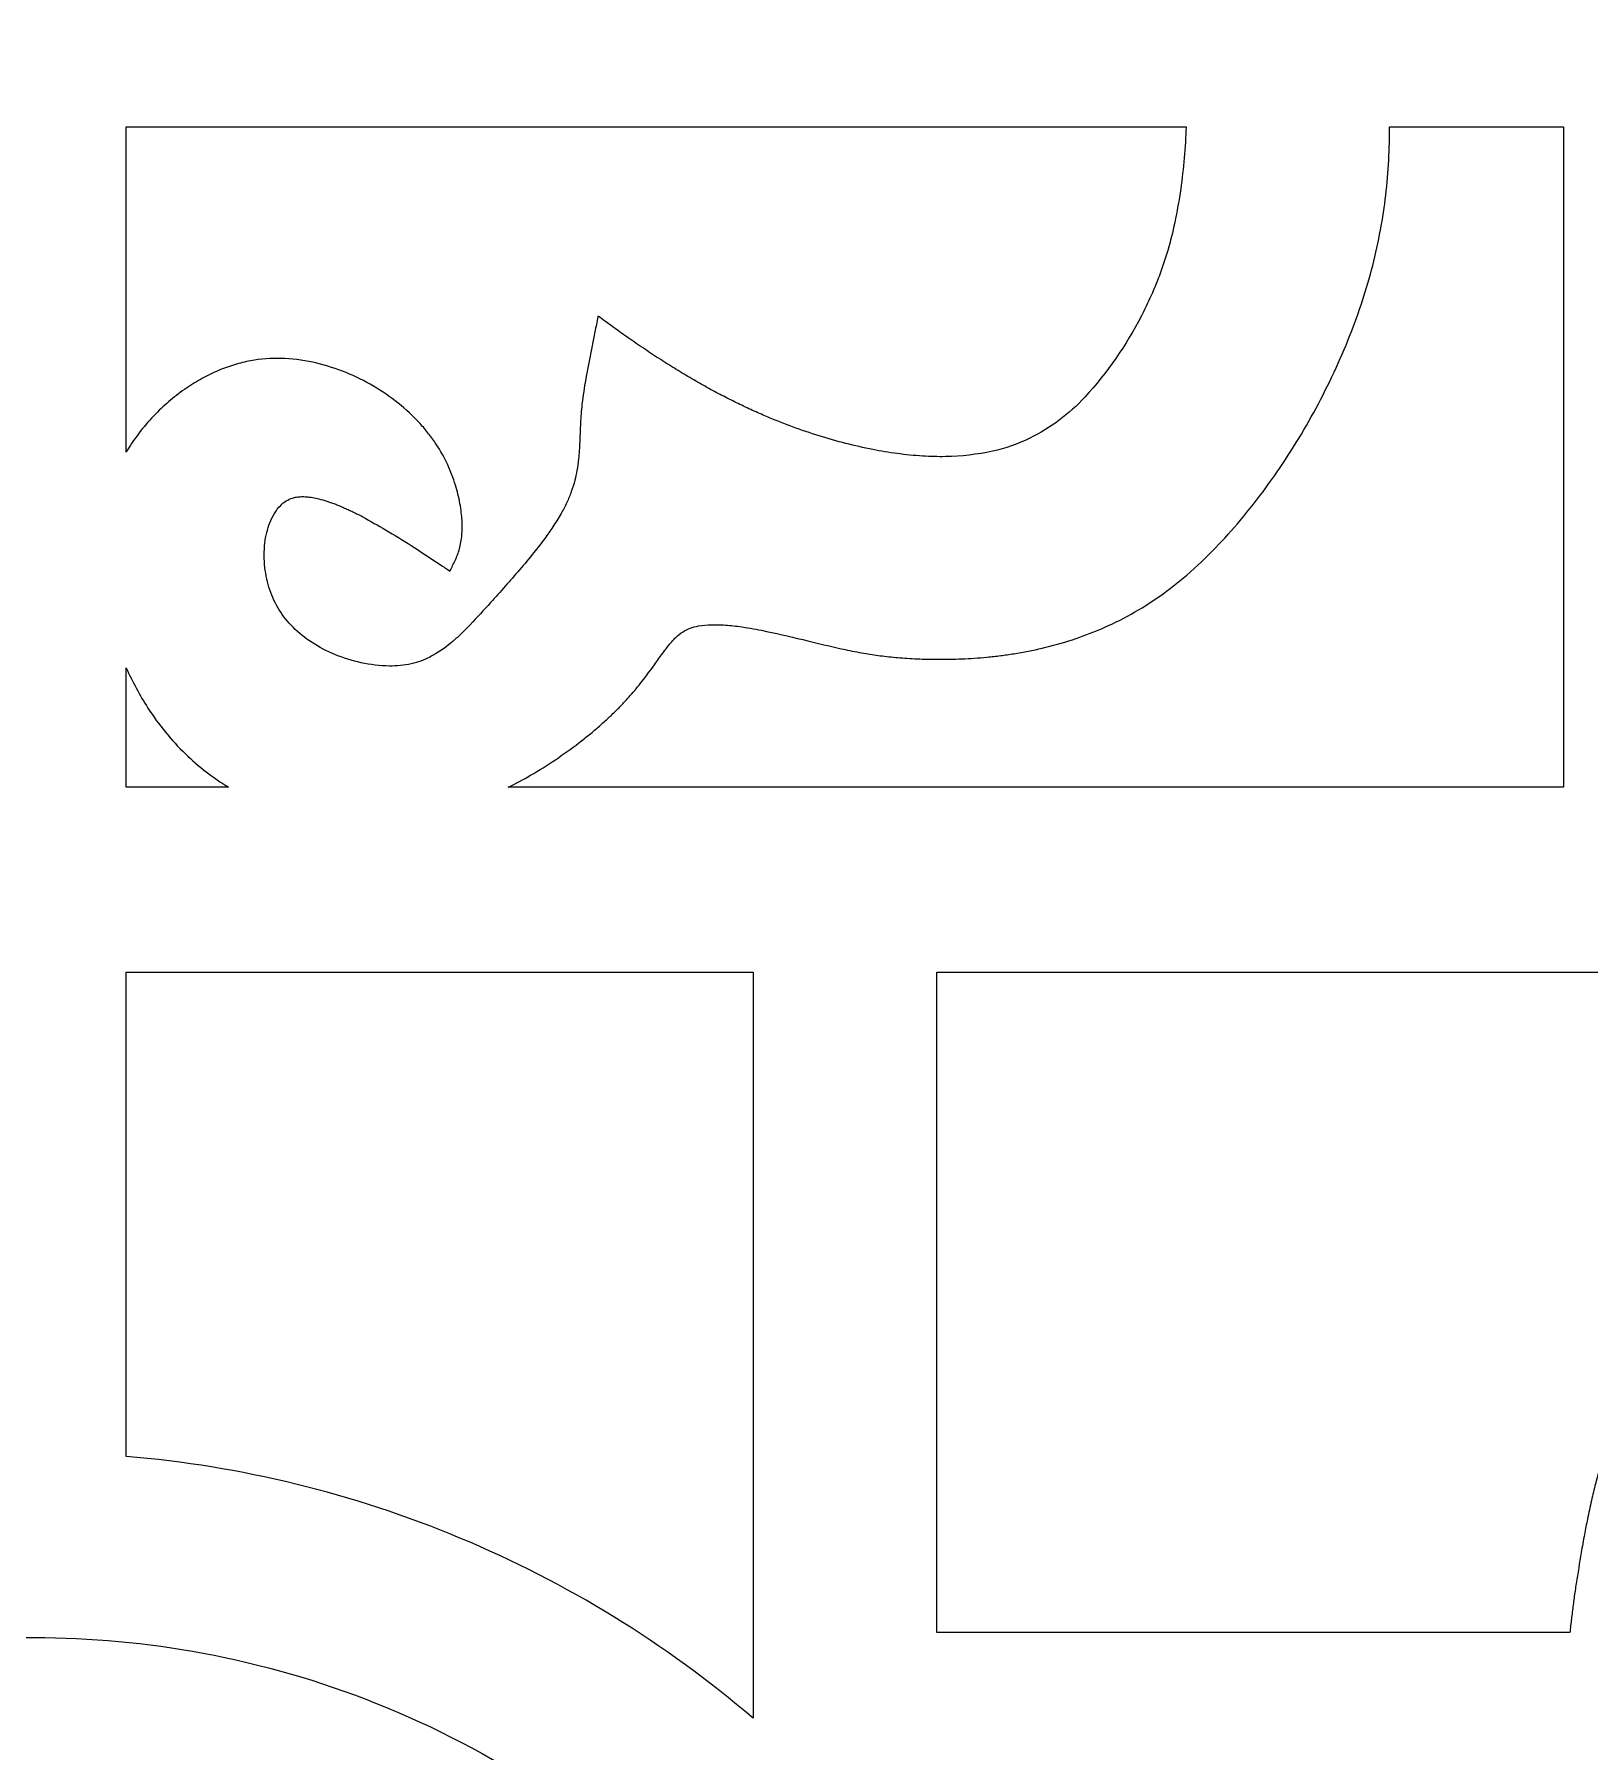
# Model space of a CAD drawing. Header units: centimetres. Extents: x -10 to 9.2, y -12 to 12.7.
# Drawn here: x -5.412 to -2.662, y -2.689 to 0.348 of the extents above; entities that cross this region are included whole.
import ezdxf

# ---------------------------------------------------------------- set-up
doc = ezdxf.new("R2010")
doc.units = ezdxf.units.CM
doc.header["$MEASUREMENT"] = 0
doc.layers.add('layer 1', color=7, linetype='Continuous')

msp = doc.modelspace()

# ---------------------------------------------------------------- linework, layer by layer
at = {"layer": 'layer 1', "color": 177}
for points, knots in [([(-0.8125, 12.67695), (-0.8125, 4.45748), (-0.8125, -3.76202), (-0.8125, -11.9815), (-0.8125, -11.9815), (-3.87863, -11.9815), (-6.94479, -11.9815), (-10.01093, -11.9815), (-10.01093, -11.9815), (-10.01093, -3.76202), (-10.01093, 4.45748), (-10.01093, 12.67695), (-10.01093, 12.67695), (-6.94479, 12.67695), (-3.87863, 12.67695), (-0.8125, 12.67695)], [0, 0, 0, 0, 0.2, 0.2, 0.2, 0.2, 0.4, 0.4, 0.4, 0.4, 0.6, 0.6, 0.6, 0.6, 1, 1, 1, 1]), ([(-4.74535, -0.5563), (-4.76045, -0.54698), (-4.77552, -0.53765), (-4.79063, -0.52833), (-4.79063, -0.52833), (-4.80399, -0.52081), (-4.81737, -0.51332), (-4.83072, -0.5058), (-4.83072, -0.5058), (-4.83377, -0.50421), (-4.83682, -0.50264), (-4.83988, -0.50108), (-4.83988, -0.50108), (-4.84274, -0.49964), (-4.84559, -0.49823), (-4.84848, -0.49682), (-4.84848, -0.49682), (-4.85135, -0.4954), (-4.85428, -0.49403), (-4.85719, -0.49269), (-4.85719, -0.49269), (-4.85985, -0.49146), (-4.8625, -0.49025), (-4.86519, -0.48909), (-4.86519, -0.48909), (-4.86785, -0.48789), (-4.87055, -0.48677), (-4.87325, -0.48564), (-4.87325, -0.48564), (-4.87573, -0.48462), (-4.87817, -0.48365), (-4.88065, -0.4827), (-4.88065, -0.4827), (-4.88311, -0.48175), (-4.88558, -0.48082), (-4.88806, -0.47993), (-4.88806, -0.47993), (-4.89032, -0.47913), (-4.89256, -0.47839), (-4.89485, -0.47764), (-4.89485, -0.47764), (-4.89936, -0.47619), (-4.9039, -0.47487), (-4.90848, -0.47373), (-4.90848, -0.47373), (-4.91216, -0.47281), (-4.91589, -0.47202), (-4.91964, -0.4714), (-4.91964, -0.4714), (-4.9233, -0.47077), (-4.92697, -0.47032), (-4.93065, -0.47004), (-4.93065, -0.47004), (-4.93364, -0.46983), (-4.93661, -0.46976), (-4.9396, -0.46986), (-4.9396, -0.46986), (-4.94246, -0.46997), (-4.9453, -0.47025), (-4.94812, -0.4707), (-4.94812, -0.4707), (-4.95051, -0.47109), (-4.95289, -0.47164), (-4.9552, -0.47236), (-4.9552, -0.47236), (-4.96325, -0.4748), (-4.9704, -0.47922), (-4.97618, -0.48533), (-4.97618, -0.48533), (-4.98462, -0.4942), (-4.99118, -0.50457), (-4.99548, -0.51603), (-4.99548, -0.51603), (-4.99986, -0.52749), (-5.00274, -0.5394), (-5.00408, -0.55158), (-5.00408, -0.55158), (-5.0057, -0.56615), (-5.00571, -0.58082), (-5.00413, -0.5954), (-5.00413, -0.5954), (-5.00266, -0.60885), (-4.99974, -0.62207), (-4.99539, -0.63487), (-4.99539, -0.63487), (-4.9912, -0.64715), (-4.98566, -0.65888), (-4.97878, -0.66987), (-4.97878, -0.66987), (-4.97181, -0.6811), (-4.96363, -0.69143), (-4.95431, -0.70077), (-4.95431, -0.70077), (-4.94408, -0.71099), (-4.93288, -0.72007), (-4.92081, -0.72789), (-4.92081, -0.72789), (-4.9081, -0.73613), (-4.89465, -0.74313), (-4.88067, -0.74888), (-4.88067, -0.74888), (-4.86553, -0.7551), (-4.84986, -0.76001), (-4.83389, -0.76351), (-4.83389, -0.76351), (-4.81752, -0.76711), (-4.80087, -0.76909), (-4.78412, -0.76944), (-4.78412, -0.76944), (-4.77103, -0.76971), (-4.75805, -0.7684), (-4.74529, -0.76554), (-4.74529, -0.76554), (-4.73391, -0.76296), (-4.72291, -0.75893), (-4.71253, -0.75348), (-4.71253, -0.75348), (-4.69916, -0.74644), (-4.68658, -0.73805), (-4.67498, -0.72835), (-4.67498, -0.72835), (-4.66995, -0.72417), (-4.66506, -0.71982), (-4.6603, -0.71533), (-4.6603, -0.71533), (-4.6538, -0.70918), (-4.64744, -0.70288), (-4.64125, -0.69645), (-4.64125, -0.69645), (-4.6292, -0.68335), (-4.61717, -0.67028), (-4.6051, -0.65721), (-4.6051, -0.65721), (-4.58785, -0.63803), (-4.57078, -0.61869), (-4.55388, -0.59915), (-4.55388, -0.59915), (-4.54523, -0.58914), (-4.53677, -0.57894), (-4.52855, -0.56858), (-4.52855, -0.56858), (-4.52202, -0.56043), (-4.51568, -0.55215), (-4.50947, -0.54376), (-4.50947, -0.54376), (-4.50453, -0.53704), (-4.49977, -0.53023), (-4.49516, -0.52332), (-4.49516, -0.52332), (-4.48995, -0.51552), (-4.48501, -0.5076), (-4.48037, -0.49947), (-4.48037, -0.49947), (-4.47676, -0.49326), (-4.47344, -0.48691), (-4.47038, -0.48041), (-4.47038, -0.48041), (-4.46744, -0.47407), (-4.46474, -0.46758), (-4.46236, -0.461), (-4.46236, -0.461), (-4.46001, -0.45441), (-4.45796, -0.44774), (-4.45624, -0.44097), (-4.45624, -0.44097), (-4.4548, -0.43521), (-4.45354, -0.42942), (-4.45253, -0.42357), (-4.45253, -0.42357), (-4.45138, -0.4168), (-4.45043, -0.41001), (-4.44971, -0.40319), (-4.44971, -0.40319), (-4.44921, -0.39846), (-4.4488, -0.39374), (-4.44851, -0.38899), (-4.44851, -0.38899), (-4.448, -0.38123), (-4.4476, -0.37343), (-4.44727, -0.36563), (-4.44727, -0.36563), (-4.44689, -0.35602), (-4.44648, -0.34641), (-4.44604, -0.33681), (-4.44604, -0.33681), (-4.44589, -0.33367), (-4.44568, -0.3305), (-4.44545, -0.32737), (-4.44545, -0.32737), (-4.44464, -0.31654), (-4.44356, -0.30576), (-4.44206, -0.29501), (-4.44206, -0.29501), (-4.44005, -0.2804), (-4.43768, -0.26586), (-4.43502, -0.25136), (-4.43502, -0.25136), (-4.43025, -0.2271), (-4.42548, -0.20285), (-4.42069, -0.17859), (-4.42069, -0.17859), (-4.41895, -0.16965), (-4.41718, -0.1607), (-4.41544, -0.15176), (-4.41544, -0.15176), (-4.41538, -0.15135), (-4.41529, -0.15092), (-4.41518, -0.15051), (-4.41518, -0.15051), (-4.41487, -0.15075), (-4.41452, -0.15102), (-4.41418, -0.15126), (-4.41418, -0.15126), (-4.40685, -0.1566), (-4.3995, -0.16196), (-4.39218, -0.1673), (-4.39218, -0.1673), (-4.38218, -0.17456), (-4.37215, -0.18175), (-4.36207, -0.18885), (-4.36207, -0.18885), (-4.35248, -0.19553), (-4.34285, -0.20214), (-4.33318, -0.20867), (-4.33318, -0.20867), (-4.32368, -0.21507), (-4.31409, -0.22136), (-4.30441, -0.22756), (-4.30441, -0.22756), (-4.29525, -0.23347), (-4.28605, -0.23926), (-4.27673, -0.24495), (-4.27673, -0.24495), (-4.2676, -0.25055), (-4.25844, -0.25602), (-4.24921, -0.26144), (-4.24921, -0.26144), (-4.24039, -0.26656), (-4.23154, -0.27159), (-4.22259, -0.27654), (-4.22259, -0.27654), (-4.21383, -0.28137), (-4.20507, -0.28609), (-4.19618, -0.29071), (-4.19618, -0.29071), (-4.18767, -0.29515), (-4.17912, -0.2995), (-4.17049, -0.30373), (-4.17049, -0.30373), (-4.16208, -0.30787), (-4.15362, -0.31189), (-4.14508, -0.31582), (-4.14508, -0.31582), (-4.1368, -0.31962), (-4.12853, -0.32331), (-4.12016, -0.3269), (-4.12016, -0.3269), (-4.11204, -0.3304), (-4.10387, -0.33378), (-4.09562, -0.33707), (-4.09562, -0.33707), (-4.08756, -0.3403), (-4.07948, -0.34339), (-4.07135, -0.3464), (-4.07135, -0.3464), (-4.05583, -0.35212), (-4.04015, -0.35744), (-4.02437, -0.36235), (-4.02437, -0.36235), (-4.00872, -0.36723), (-3.99295, -0.37168), (-3.9771, -0.37573), (-3.9771, -0.37573), (-3.96131, -0.37976), (-3.94547, -0.38334), (-3.92948, -0.3865), (-3.92948, -0.3865), (-3.91523, -0.38933), (-3.90087, -0.3917), (-3.88648, -0.39365), (-3.88648, -0.39365), (-3.87144, -0.39569), (-3.85637, -0.39718), (-3.84123, -0.39814), (-3.84123, -0.39814), (-3.82782, -0.39902), (-3.81437, -0.39932), (-3.80095, -0.39912), (-3.80095, -0.39912), (-3.77276, -0.39867), (-3.7448, -0.3954), (-3.71731, -0.38937), (-3.71731, -0.38937), (-3.69461, -0.3844), (-3.67271, -0.37675), (-3.65184, -0.36656), (-3.65184, -0.36656), (-3.61505, -0.34858), (-3.58226, -0.32403), (-3.55453, -0.29378), (-3.55453, -0.29378), (-3.51496, -0.2506), (-3.48145, -0.20248), (-3.45459, -0.15032), (-3.45459, -0.15032), (-3.44946, -0.1404), (-3.44459, -0.13036), (-3.43995, -0.12022), (-3.43995, -0.12022), (-3.43553, -0.11051), (-3.43135, -0.10072), (-3.42739, -0.09081), (-3.42739, -0.09081), (-3.42372, -0.08156), (-3.42025, -0.07219), (-3.41697, -0.06279), (-3.41697, -0.06279), (-3.41372, -0.05335), (-3.4107, -0.04389), (-3.40788, -0.03435), (-3.40788, -0.03435), (-3.40316, -0.01814), (-3.39902, -0.00176), (-3.39554, 0.01477), (-3.39554, 0.01477), (-3.39141, 0.03449), (-3.38794, 0.05435), (-3.38506, 0.07431), (-3.38506, 0.07431), (-3.37991, 0.11078), (-3.37669, 0.14746), (-3.37553, 0.18426), (-3.37553, 0.18426), (-4.00014, 0.18426), (-4.62472, 0.18426), (-5.24932, 0.18426), (-5.24932, 0.18426), (-5.24932, -0.00749), (-5.24932, -0.19925), (-5.24932, -0.39098), (-5.24932, -0.39098), (-5.24634, -0.38596), (-5.24324, -0.381), (-5.24002, -0.37614), (-5.24002, -0.37614), (-5.23299, -0.36553), (-5.22537, -0.35534), (-5.21721, -0.34555), (-5.21721, -0.34555), (-5.20892, -0.3356), (-5.20011, -0.32609), (-5.19082, -0.31709), (-5.19082, -0.31709), (-5.18229, -0.30881), (-5.17339, -0.30097), (-5.16411, -0.29358), (-5.16411, -0.29358), (-5.15493, -0.28626), (-5.14544, -0.27942), (-5.13562, -0.27305), (-5.13562, -0.27305), (-5.12642, -0.26709), (-5.11694, -0.26158), (-5.10722, -0.25653), (-5.10722, -0.25653), (-5.09809, -0.25183), (-5.08873, -0.24759), (-5.07916, -0.24384), (-5.07916, -0.24384), (-5.06993, -0.24024), (-5.06053, -0.23713), (-5.05095, -0.23453), (-5.05095, -0.23453), (-5.04166, -0.232), (-5.0322, -0.22998), (-5.02267, -0.22847), (-5.02267, -0.22847), (-5.00489, -0.2257), (-4.98693, -0.22475), (-4.96894, -0.22563), (-4.96894, -0.22563), (-4.94982, -0.22658), (-4.93084, -0.22936), (-4.91222, -0.23391), (-4.91222, -0.23391), (-4.87702, -0.24253), (-4.8434, -0.25615), (-4.81208, -0.27448), (-4.81208, -0.27448), (-4.78151, -0.29237), (-4.75387, -0.31461), (-4.7298, -0.34072), (-4.7298, -0.34072), (-4.72455, -0.34641), (-4.71948, -0.35233), (-4.7147, -0.35847), (-4.7147, -0.35847), (-4.70997, -0.36449), (-4.70549, -0.37072), (-4.70126, -0.37712), (-4.70126, -0.37712), (-4.69356, -0.38885), (-4.68673, -0.40111), (-4.68088, -0.41386), (-4.68088, -0.41386), (-4.67819, -0.41961), (-4.67574, -0.42543), (-4.67349, -0.43135), (-4.67349, -0.43135), (-4.67122, -0.43729), (-4.66916, -0.44331), (-4.66728, -0.4494), (-4.66728, -0.4494), (-4.66562, -0.45478), (-4.66413, -0.46022), (-4.66279, -0.46569), (-4.66279, -0.46569), (-4.66144, -0.47117), (-4.66026, -0.47671), (-4.65926, -0.48228), (-4.65926, -0.48228), (-4.65831, -0.48739), (-4.65754, -0.49252), (-4.65689, -0.49768), (-4.65689, -0.49768), (-4.6563, -0.50236), (-4.65591, -0.50703), (-4.65563, -0.51172), (-4.65563, -0.51172), (-4.65532, -0.51632), (-4.65523, -0.52091), (-4.65531, -0.5255), (-4.65531, -0.5255), (-4.65537, -0.52973), (-4.65554, -0.53396), (-4.65593, -0.53818), (-4.65593, -0.53818), (-4.65666, -0.54622), (-4.65807, -0.55417), (-4.66015, -0.56196), (-4.66015, -0.56196), (-4.66204, -0.56915), (-4.66463, -0.5761), (-4.66785, -0.58277), (-4.66785, -0.58277), (-4.67074, -0.58875), (-4.67361, -0.59471), (-4.6765, -0.6007), (-4.6765, -0.6007), (-4.67662, -0.60096), (-4.67678, -0.60124), (-4.67692, -0.60152), (-4.67692, -0.60152), (-4.67717, -0.60137), (-4.67743, -0.60118), (-4.67768, -0.60103), (-4.67768, -0.60103), (-4.6832, -0.59738), (-4.68873, -0.59374), (-4.69423, -0.59009), (-4.69423, -0.59009), (-4.71127, -0.57883), (-4.72831, -0.56757), (-4.74535, -0.5563)], [0, 0, 0, 0, 0.008547, 0.008547, 0.008547, 0.008547, 0.017094, 0.017094, 0.017094, 0.017094, 0.025641, 0.025641, 0.025641, 0.025641, 0.034188, 0.034188, 0.034188, 0.034188, 0.042735, 0.042735, 0.042735, 0.042735, 0.0512821, 0.0512821, 0.0512821, 0.0512821, 0.0598291, 0.0598291, 0.0598291, 0.0598291, 0.0683761, 0.0683761, 0.0683761, 0.0683761, 0.0769231, 0.0769231, 0.0769231, 0.0769231, 0.0854701, 0.0854701, 0.0854701, 0.0854701, 0.0940171, 0.0940171, 0.0940171, 0.0940171, 0.1025641, 0.1025641, 0.1025641, 0.1025641, 0.1111111, 0.1111111, 0.1111111, 0.1111111, 0.1196581, 0.1196581, 0.1196581, 0.1196581, 0.1282051, 0.1282051, 0.1282051, 0.1282051, 0.1367521, 0.1367521, 0.1367521, 0.1367521, 0.1452991, 0.1452991, 0.1452991, 0.1452991, 0.1538462, 0.1538462, 0.1538462, 0.1538462, 0.1623932, 0.1623932, 0.1623932, 0.1623932, 0.1709402, 0.1709402, 0.1709402, 0.1709402, 0.1794872, 0.1794872, 0.1794872, 0.1794872, 0.1880342, 0.1880342, 0.1880342, 0.1880342, 0.1965812, 0.1965812, 0.1965812, 0.1965812, 0.2051282, 0.2051282, 0.2051282, 0.2051282, 0.2136752, 0.2136752, 0.2136752, 0.2136752, 0.2222222, 0.2222222, 0.2222222, 0.2222222, 0.2307692, 0.2307692, 0.2307692, 0.2307692, 0.2393162, 0.2393162, 0.2393162, 0.2393162, 0.2478632, 0.2478632, 0.2478632, 0.2478632, 0.2564103, 0.2564103, 0.2564103, 0.2564103, 0.2649573, 0.2649573, 0.2649573, 0.2649573, 0.2735043, 0.2735043, 0.2735043, 0.2735043, 0.2820513, 0.2820513, 0.2820513, 0.2820513, 0.2905983, 0.2905983, 0.2905983, 0.2905983, 0.2991453, 0.2991453, 0.2991453, 0.2991453, 0.3076923, 0.3076923, 0.3076923, 0.3076923, 0.3162393, 0.3162393, 0.3162393, 0.3162393, 0.3247863, 0.3247863, 0.3247863, 0.3247863, 0.3333333, 0.3333333, 0.3333333, 0.3333333, 0.3418803, 0.3418803, 0.3418803, 0.3418803, 0.3504274, 0.3504274, 0.3504274, 0.3504274, 0.3589744, 0.3589744, 0.3589744, 0.3589744, 0.3675214, 0.3675214, 0.3675214, 0.3675214, 0.3760684, 0.3760684, 0.3760684, 0.3760684, 0.3846154, 0.3846154, 0.3846154, 0.3846154, 0.3931624, 0.3931624, 0.3931624, 0.3931624, 0.4017094, 0.4017094, 0.4017094, 0.4017094, 0.4102564, 0.4102564, 0.4102564, 0.4102564, 0.4188034, 0.4188034, 0.4188034, 0.4188034, 0.4273504, 0.4273504, 0.4273504, 0.4273504, 0.4358974, 0.4358974, 0.4358974, 0.4358974, 0.4444444, 0.4444444, 0.4444444, 0.4444444, 0.4529915, 0.4529915, 0.4529915, 0.4529915, 0.4615385, 0.4615385, 0.4615385, 0.4615385, 0.4700855, 0.4700855, 0.4700855, 0.4700855, 0.4786325, 0.4786325, 0.4786325, 0.4786325, 0.4871795, 0.4871795, 0.4871795, 0.4871795, 0.4957265, 0.4957265, 0.4957265, 0.4957265, 0.5042735, 0.5042735, 0.5042735, 0.5042735, 0.5128205, 0.5128205, 0.5128205, 0.5128205, 0.5213675, 0.5213675, 0.5213675, 0.5213675, 0.5299145, 0.5299145, 0.5299145, 0.5299145, 0.5384615, 0.5384615, 0.5384615, 0.5384615, 0.5470085, 0.5470085, 0.5470085, 0.5470085, 0.5555556, 0.5555556, 0.5555556, 0.5555556, 0.5641026, 0.5641026, 0.5641026, 0.5641026, 0.5726496, 0.5726496, 0.5726496, 0.5726496, 0.5811966, 0.5811966, 0.5811966, 0.5811966, 0.5897436, 0.5897436, 0.5897436, 0.5897436, 0.5982906, 0.5982906, 0.5982906, 0.5982906, 0.6068376, 0.6068376, 0.6068376, 0.6068376, 0.6153846, 0.6153846, 0.6153846, 0.6153846, 0.6239316, 0.6239316, 0.6239316, 0.6239316, 0.6324786, 0.6324786, 0.6324786, 0.6324786, 0.6410256, 0.6410256, 0.6410256, 0.6410256, 0.6495726, 0.6495726, 0.6495726, 0.6495726, 0.6581197, 0.6581197, 0.6581197, 0.6581197, 0.6666667, 0.6666667, 0.6666667, 0.6666667, 0.6752137, 0.6752137, 0.6752137, 0.6752137, 0.6837607, 0.6837607, 0.6837607, 0.6837607, 0.6923077, 0.6923077, 0.6923077, 0.6923077, 0.7008547, 0.7008547, 0.7008547, 0.7008547, 0.7094017, 0.7094017, 0.7094017, 0.7094017, 0.7179487, 0.7179487, 0.7179487, 0.7179487, 0.7264957, 0.7264957, 0.7264957, 0.7264957, 0.7350427, 0.7350427, 0.7350427, 0.7350427, 0.7435897, 0.7435897, 0.7435897, 0.7435897, 0.7521368, 0.7521368, 0.7521368, 0.7521368, 0.7606838, 0.7606838, 0.7606838, 0.7606838, 0.7692308, 0.7692308, 0.7692308, 0.7692308, 0.7777778, 0.7777778, 0.7777778, 0.7777778, 0.7863248, 0.7863248, 0.7863248, 0.7863248, 0.7948718, 0.7948718, 0.7948718, 0.7948718, 0.8034188, 0.8034188, 0.8034188, 0.8034188, 0.8119658, 0.8119658, 0.8119658, 0.8119658, 0.8205128, 0.8205128, 0.8205128, 0.8205128, 0.8290598, 0.8290598, 0.8290598, 0.8290598, 0.8376068, 0.8376068, 0.8376068, 0.8376068, 0.8461538, 0.8461538, 0.8461538, 0.8461538, 0.8547009, 0.8547009, 0.8547009, 0.8547009, 0.8632479, 0.8632479, 0.8632479, 0.8632479, 0.8717949, 0.8717949, 0.8717949, 0.8717949, 0.8803419, 0.8803419, 0.8803419, 0.8803419, 0.8888889, 0.8888889, 0.8888889, 0.8888889, 0.8974359, 0.8974359, 0.8974359, 0.8974359, 0.9059829, 0.9059829, 0.9059829, 0.9059829, 0.9145299, 0.9145299, 0.9145299, 0.9145299, 0.9230769, 0.9230769, 0.9230769, 0.9230769, 0.9316239, 0.9316239, 0.9316239, 0.9316239, 0.9401709, 0.9401709, 0.9401709, 0.9401709, 0.9487179, 0.9487179, 0.9487179, 0.9487179, 0.957265, 0.957265, 0.957265, 0.957265, 0.965812, 0.965812, 0.965812, 0.965812, 0.974359, 0.974359, 0.974359, 0.974359, 0.982906, 0.982906, 0.982906, 0.982906, 1, 1, 1, 1]), ([(-4.57378, -0.98387), (-3.95182, -0.98387), (-3.32991, -0.98387), (-2.70799, -0.98387), (-2.70799, -0.98387), (-2.70799, -0.5945), (-2.70799, -0.20511), (-2.70799, 0.18426), (-2.70799, 0.18426), (-2.81058, 0.18426), (-2.9132, 0.18426), (-3.01582, 0.18426), (-3.01582, 0.18426), (-3.01581, 0.17739), (-3.01581, 0.17054), (-3.01591, 0.16367), (-3.01591, 0.16367), (-3.01639, 0.12248), (-3.01954, 0.08141), (-3.02538, 0.04064), (-3.02538, 0.04064), (-3.02836, 0.01969), (-3.03205, -0.00117), (-3.03645, -0.02187), (-3.03645, -0.02187), (-3.04089, -0.04288), (-3.04604, -0.06375), (-3.05187, -0.08443), (-3.05187, -0.08443), (-3.05775, -0.10518), (-3.06421, -0.12577), (-3.07143, -0.14612), (-3.07143, -0.14612), (-3.07896, -0.1675), (-3.08716, -0.18865), (-3.09598, -0.20953), (-3.09598, -0.20953), (-3.11437, -0.25303), (-3.13523, -0.29539), (-3.15844, -0.33645), (-3.15844, -0.33645), (-3.18156, -0.37723), (-3.20697, -0.41663), (-3.23465, -0.45443), (-3.23465, -0.45443), (-3.24888, -0.47395), (-3.2638, -0.49299), (-3.27932, -0.51153), (-3.27932, -0.51153), (-3.29352, -0.52844), (-3.30833, -0.54482), (-3.3237, -0.56066), (-3.3237, -0.56066), (-3.33987, -0.57732), (-3.35673, -0.59323), (-3.37426, -0.60842), (-3.37426, -0.60842), (-3.3896, -0.62168), (-3.40556, -0.6342), (-3.42215, -0.64589), (-3.42215, -0.64589), (-3.43832, -0.65726), (-3.45507, -0.66778), (-3.47233, -0.67741), (-3.47233, -0.67741), (-3.48983, -0.68718), (-3.50785, -0.69602), (-3.52626, -0.70394), (-3.52626, -0.70394), (-3.54264, -0.71095), (-3.55932, -0.71726), (-3.57628, -0.7228), (-3.57628, -0.7228), (-3.59395, -0.72858), (-3.61184, -0.7336), (-3.62992, -0.73785), (-3.62992, -0.73785), (-3.63808, -0.73976), (-3.64625, -0.74152), (-3.65445, -0.74313), (-3.65445, -0.74313), (-3.66288, -0.74479), (-3.67136, -0.7463), (-3.67982, -0.74766), (-3.67982, -0.74766), (-3.68765, -0.7489), (-3.69545, -0.75002), (-3.70327, -0.75099), (-3.70327, -0.75099), (-3.71137, -0.75202), (-3.71945, -0.75291), (-3.72754, -0.75368), (-3.72754, -0.75368), (-3.73485, -0.75438), (-3.7422, -0.75499), (-3.74954, -0.75547), (-3.74954, -0.75547), (-3.75713, -0.75599), (-3.76474, -0.7564), (-3.77235, -0.75671), (-3.77235, -0.75671), (-3.77907, -0.757), (-3.78578, -0.75721), (-3.79253, -0.75732), (-3.79253, -0.75732), (-3.79955, -0.75746), (-3.80658, -0.7575), (-3.81361, -0.75748), (-3.81361, -0.75748), (-3.82002, -0.75748), (-3.82642, -0.75738), (-3.83284, -0.75724), (-3.83284, -0.75724), (-3.83888, -0.75712), (-3.84493, -0.75693), (-3.85099, -0.75666), (-3.85099, -0.75666), (-3.85676, -0.75642), (-3.86253, -0.75609), (-3.86833, -0.75572), (-3.86833, -0.75572), (-3.8739, -0.75537), (-3.87943, -0.75495), (-3.88497, -0.75448), (-3.88497, -0.75448), (-3.89027, -0.75401), (-3.89551, -0.75352), (-3.90076, -0.75295), (-3.90076, -0.75295), (-3.90596, -0.75239), (-3.91113, -0.75177), (-3.91628, -0.7511), (-3.91628, -0.7511), (-3.92109, -0.75047), (-3.92592, -0.7498), (-3.93075, -0.74908), (-3.93075, -0.74908), (-3.93565, -0.74833), (-3.94055, -0.74756), (-3.94547, -0.74671), (-3.94547, -0.74671), (-3.95644, -0.74483), (-3.96737, -0.74268), (-3.97822, -0.74027), (-3.97822, -0.74027), (-4.00333, -0.73466), (-4.02835, -0.72879), (-4.05332, -0.72266), (-4.05332, -0.72266), (-4.07754, -0.7167), (-4.10183, -0.71121), (-4.12624, -0.7062), (-4.12624, -0.7062), (-4.13904, -0.70354), (-4.15195, -0.70137), (-4.16496, -0.69963), (-4.16496, -0.69963), (-4.17443, -0.69836), (-4.18398, -0.69741), (-4.19356, -0.69682), (-4.19356, -0.69682), (-4.20058, -0.69635), (-4.20761, -0.69622), (-4.21464, -0.69641), (-4.21464, -0.69641), (-4.22232, -0.69659), (-4.22996, -0.69734), (-4.23753, -0.69858), (-4.23753, -0.69858), (-4.24255, -0.6994), (-4.24748, -0.7007), (-4.25223, -0.70245), (-4.25223, -0.70245), (-4.25661, -0.70406), (-4.26078, -0.70614), (-4.2647, -0.70866), (-4.2647, -0.70866), (-4.26937, -0.71165), (-4.27368, -0.7151), (-4.27769, -0.71894), (-4.27769, -0.71894), (-4.27955, -0.72074), (-4.28133, -0.72259), (-4.28305, -0.72451), (-4.28305, -0.72451), (-4.28537, -0.72704), (-4.28758, -0.72967), (-4.28975, -0.7323), (-4.28975, -0.7323), (-4.29153, -0.73447), (-4.29325, -0.73668), (-4.29491, -0.73889), (-4.29491, -0.73889), (-4.29753, -0.74233), (-4.30012, -0.74582), (-4.30267, -0.74932), (-4.30267, -0.74932), (-4.30753, -0.75612), (-4.3124, -0.76292), (-4.31726, -0.76971), (-4.31726, -0.76971), (-4.32046, -0.77412), (-4.32368, -0.77852), (-4.3269, -0.78288), (-4.3269, -0.78288), (-4.32943, -0.78627), (-4.33201, -0.78965), (-4.3346, -0.79301), (-4.3346, -0.79301), (-4.33807, -0.79754), (-4.34164, -0.802), (-4.34522, -0.80641), (-4.34522, -0.80641), (-4.34862, -0.81056), (-4.35204, -0.81468), (-4.3556, -0.81874), (-4.3556, -0.81874), (-4.35974, -0.82349), (-4.36392, -0.82818), (-4.36824, -0.8328), (-4.36824, -0.8328), (-4.37252, -0.83744), (-4.37694, -0.84199), (-4.38137, -0.84644), (-4.38137, -0.84644), (-4.38621, -0.8513), (-4.39112, -0.85605), (-4.39615, -0.8607), (-4.39615, -0.8607), (-4.40155, -0.86576), (-4.40708, -0.87072), (-4.41261, -0.87556), (-4.41261, -0.87556), (-4.4184, -0.88061), (-4.42421, -0.88554), (-4.43018, -0.8904), (-4.43018, -0.8904), (-4.43636, -0.89543), (-4.44259, -0.90039), (-4.44895, -0.90524), (-4.44895, -0.90524), (-4.46252, -0.91565), (-4.47642, -0.92563), (-4.49063, -0.93515), (-4.49063, -0.93515), (-4.50492, -0.94473), (-4.51948, -0.95383), (-4.53432, -0.96248), (-4.53432, -0.96248), (-4.54725, -0.96998), (-4.5604, -0.97712), (-4.57378, -0.98387)], [0, 0, 0, 0, 0.015625, 0.015625, 0.015625, 0.015625, 0.03125, 0.03125, 0.03125, 0.03125, 0.046875, 0.046875, 0.046875, 0.046875, 0.0625, 0.0625, 0.0625, 0.0625, 0.078125, 0.078125, 0.078125, 0.078125, 0.09375, 0.09375, 0.09375, 0.09375, 0.109375, 0.109375, 0.109375, 0.109375, 0.125, 0.125, 0.125, 0.125, 0.140625, 0.140625, 0.140625, 0.140625, 0.15625, 0.15625, 0.15625, 0.15625, 0.171875, 0.171875, 0.171875, 0.171875, 0.1875, 0.1875, 0.1875, 0.1875, 0.203125, 0.203125, 0.203125, 0.203125, 0.21875, 0.21875, 0.21875, 0.21875, 0.234375, 0.234375, 0.234375, 0.234375, 0.25, 0.25, 0.25, 0.25, 0.265625, 0.265625, 0.265625, 0.265625, 0.28125, 0.28125, 0.28125, 0.28125, 0.296875, 0.296875, 0.296875, 0.296875, 0.3125, 0.3125, 0.3125, 0.3125, 0.328125, 0.328125, 0.328125, 0.328125, 0.34375, 0.34375, 0.34375, 0.34375, 0.359375, 0.359375, 0.359375, 0.359375, 0.375, 0.375, 0.375, 0.375, 0.390625, 0.390625, 0.390625, 0.390625, 0.40625, 0.40625, 0.40625, 0.40625, 0.421875, 0.421875, 0.421875, 0.421875, 0.4375, 0.4375, 0.4375, 0.4375, 0.453125, 0.453125, 0.453125, 0.453125, 0.46875, 0.46875, 0.46875, 0.46875, 0.484375, 0.484375, 0.484375, 0.484375, 0.5, 0.5, 0.5, 0.5, 0.515625, 0.515625, 0.515625, 0.515625, 0.53125, 0.53125, 0.53125, 0.53125, 0.546875, 0.546875, 0.546875, 0.546875, 0.5625, 0.5625, 0.5625, 0.5625, 0.578125, 0.578125, 0.578125, 0.578125, 0.59375, 0.59375, 0.59375, 0.59375, 0.609375, 0.609375, 0.609375, 0.609375, 0.625, 0.625, 0.625, 0.625, 0.640625, 0.640625, 0.640625, 0.640625, 0.65625, 0.65625, 0.65625, 0.65625, 0.671875, 0.671875, 0.671875, 0.671875, 0.6875, 0.6875, 0.6875, 0.6875, 0.703125, 0.703125, 0.703125, 0.703125, 0.71875, 0.71875, 0.71875, 0.71875, 0.734375, 0.734375, 0.734375, 0.734375, 0.75, 0.75, 0.75, 0.75, 0.765625, 0.765625, 0.765625, 0.765625, 0.78125, 0.78125, 0.78125, 0.78125, 0.796875, 0.796875, 0.796875, 0.796875, 0.8125, 0.8125, 0.8125, 0.8125, 0.828125, 0.828125, 0.828125, 0.828125, 0.84375, 0.84375, 0.84375, 0.84375, 0.859375, 0.859375, 0.859375, 0.859375, 0.875, 0.875, 0.875, 0.875, 0.890625, 0.890625, 0.890625, 0.890625, 0.90625, 0.90625, 0.90625, 0.90625, 0.921875, 0.921875, 0.921875, 0.921875, 0.9375, 0.9375, 0.9375, 0.9375, 0.953125, 0.953125, 0.953125, 0.953125, 0.96875, 0.96875, 0.96875, 0.96875, 1, 1, 1, 1]), ([(-3.81625, -2.47893), (-3.44317, -2.47893), (-3.07005, -2.47893), (-2.69699, -2.47893), (-2.69699, -2.47893), (-2.69653, -2.47476), (-2.69608, -2.47059), (-2.69564, -2.46643), (-2.69564, -2.46643), (-2.69472, -2.45841), (-2.69375, -2.45042), (-2.69278, -2.44242), (-2.69278, -2.44242), (-2.69172, -2.43415), (-2.69068, -2.42591), (-2.68952, -2.41771), (-2.68952, -2.41771), (-2.68835, -2.40906), (-2.68709, -2.40041), (-2.68581, -2.39178), (-2.68581, -2.39178), (-2.68284, -2.3736), (-2.67991, -2.35545), (-2.67699, -2.33728), (-2.67699, -2.33728), (-2.67511, -2.32652), (-2.67317, -2.31577), (-2.67117, -2.30503), (-2.67117, -2.30503), (-2.66947, -2.296), (-2.66772, -2.28699), (-2.66587, -2.278), (-2.66587, -2.278), (-2.6636, -2.26702), (-2.66125, -2.25606), (-2.65874, -2.24515), (-2.65874, -2.24515), (-2.65651, -2.23531), (-2.65412, -2.22551), (-2.65164, -2.21573), (-2.65164, -2.21573), (-2.64568, -2.19233), (-2.63893, -2.16914), (-2.63131, -2.14621), (-2.63131, -2.14621), (-2.62488, -2.12678), (-2.61764, -2.10762), (-2.60962, -2.08878), (-2.60962, -2.08878), (-2.59062, -2.0442), (-2.56676, -2.00211), (-2.53827, -1.96298), (-2.53827, -1.96298), (-2.51316, -1.92843), (-2.4838, -1.89743), (-2.4507, -1.87054), (-2.4507, -1.87054), (-2.41851, -1.84437), (-2.38353, -1.82217), (-2.34619, -1.80423), (-2.34619, -1.80423), (-2.30163, -1.78283), (-2.25519, -1.76585), (-2.20736, -1.75346), (-2.20736, -1.75346), (-2.18405, -1.74741), (-2.16042, -1.74282), (-2.13657, -1.7397), (-2.13657, -1.7397), (-2.11809, -1.73728), (-2.09951, -1.73637), (-2.0809, -1.73698), (-2.0809, -1.73698), (-2.06977, -1.73735), (-2.05866, -1.7383), (-2.04761, -1.73981), (-2.04761, -1.73981), (-2.03658, -1.74131), (-2.0257, -1.74338), (-2.01488, -1.74601), (-2.01488, -1.74601), (-2.00785, -1.74772), (-2.00089, -1.74966), (-1.99402, -1.75183), (-1.99402, -1.75183), (-1.99614, -1.74488), (-1.99807, -1.73787), (-1.99977, -1.73079), (-1.99977, -1.73079), (-2.00239, -1.71991), (-2.00446, -1.70893), (-2.00596, -1.69784), (-2.00596, -1.69784), (-2.00744, -1.68674), (-2.00836, -1.67554), (-2.00874, -1.66434), (-2.00874, -1.66434), (-2.00936, -1.6456), (-2.00844, -1.62689), (-2.00604, -1.6083), (-2.00604, -1.6083), (-2.00293, -1.58426), (-1.99836, -1.56048), (-1.99239, -1.53701), (-1.99239, -1.53701), (-1.98008, -1.48887), (-1.96321, -1.44216), (-1.94196, -1.39729), (-1.94196, -1.39729), (-1.92414, -1.35968), (-1.90207, -1.32445), (-1.87612, -1.29204), (-1.87612, -1.29204), (-1.84935, -1.25869), (-1.81858, -1.22914), (-1.78426, -1.20384), (-1.78426, -1.20384), (-1.74543, -1.17519), (-1.70358, -1.15116), (-1.65932, -1.13204), (-1.65932, -1.13204), (-1.6406, -1.12397), (-1.62156, -1.11668), (-1.60224, -1.11021), (-1.60224, -1.11021), (-1.57948, -1.10258), (-1.55647, -1.09575), (-1.53323, -1.08972), (-1.53323, -1.08972), (-1.52351, -1.08722), (-1.51378, -1.08483), (-1.504, -1.08257), (-1.504, -1.08257), (-1.49314, -1.08005), (-1.48226, -1.07768), (-1.47138, -1.07542), (-1.47138, -1.07542), (-1.46244, -1.07357), (-1.45349, -1.07177), (-1.44451, -1.07008), (-1.44451, -1.07008), (-1.43391, -1.06807), (-1.42329, -1.06614), (-1.41267, -1.06426), (-1.41267, -1.06426), (-1.39463, -1.0613), (-1.37661, -1.05834), (-1.35856, -1.05538), (-1.35856, -1.05538), (-1.3499, -1.05407), (-1.34124, -1.0528), (-1.33257, -1.0516), (-1.33257, -1.0516), (-1.32443, -1.05047), (-1.31623, -1.04935), (-1.30803, -1.04833), (-1.30803, -1.04833), (-1.30012, -1.04732), (-1.29217, -1.04635), (-1.28418, -1.04546), (-1.28418, -1.04546), (-1.2811, -1.04512), (-1.27802, -1.04479), (-1.27493, -1.04443), (-1.27493, -1.04443), (-1.27493, -0.63487), (-1.27493, -0.2253), (-1.27493, 0.18426), (-1.27493, 0.18426), (-1.64435, 0.18426), (-2.01376, 0.18426), (-2.38321, 0.18426), (-2.38321, 0.18426), (-2.38321, -0.21123), (-2.38321, -0.60671), (-2.38321, -1.0022), (-2.38321, -1.0022), (-2.38321, -1.08015), (-2.38321, -1.15814), (-2.38321, -1.23611), (-2.38321, -1.23611), (-2.38321, -1.2549), (-2.38321, -1.2737), (-2.38321, -1.2925), (-2.38321, -1.2925), (-2.38321, -1.29834), (-2.38321, -1.30417), (-2.38321, -1.31002), (-2.38321, -1.31002), (-2.38321, -1.31028), (-2.38321, -1.31056), (-2.38321, -1.31083), (-2.38321, -1.31083), (-2.38348, -1.31083), (-2.38375, -1.31083), (-2.38403, -1.31083), (-2.38403, -1.31083), (-2.38981, -1.31083), (-2.39561, -1.31083), (-2.4014, -1.31083), (-2.4014, -1.31083), (-2.87303, -1.31083), (-3.34466, -1.31083), (-3.81625, -1.31083), (-3.81625, -1.31083), (-3.81625, -1.7002), (-3.81625, -2.08957), (-3.81625, -2.47893)], [0, 0, 0, 0, 0.0188679, 0.0188679, 0.0188679, 0.0188679, 0.0377358, 0.0377358, 0.0377358, 0.0377358, 0.0566038, 0.0566038, 0.0566038, 0.0566038, 0.0754717, 0.0754717, 0.0754717, 0.0754717, 0.0943396, 0.0943396, 0.0943396, 0.0943396, 0.1132075, 0.1132075, 0.1132075, 0.1132075, 0.1320755, 0.1320755, 0.1320755, 0.1320755, 0.1509434, 0.1509434, 0.1509434, 0.1509434, 0.1698113, 0.1698113, 0.1698113, 0.1698113, 0.1886792, 0.1886792, 0.1886792, 0.1886792, 0.2075472, 0.2075472, 0.2075472, 0.2075472, 0.2264151, 0.2264151, 0.2264151, 0.2264151, 0.245283, 0.245283, 0.245283, 0.245283, 0.2641509, 0.2641509, 0.2641509, 0.2641509, 0.2830189, 0.2830189, 0.2830189, 0.2830189, 0.3018868, 0.3018868, 0.3018868, 0.3018868, 0.3207547, 0.3207547, 0.3207547, 0.3207547, 0.3396226, 0.3396226, 0.3396226, 0.3396226, 0.3584906, 0.3584906, 0.3584906, 0.3584906, 0.3773585, 0.3773585, 0.3773585, 0.3773585, 0.3962264, 0.3962264, 0.3962264, 0.3962264, 0.4150943, 0.4150943, 0.4150943, 0.4150943, 0.4339623, 0.4339623, 0.4339623, 0.4339623, 0.4528302, 0.4528302, 0.4528302, 0.4528302, 0.4716981, 0.4716981, 0.4716981, 0.4716981, 0.490566, 0.490566, 0.490566, 0.490566, 0.509434, 0.509434, 0.509434, 0.509434, 0.5283019, 0.5283019, 0.5283019, 0.5283019, 0.5471698, 0.5471698, 0.5471698, 0.5471698, 0.5660377, 0.5660377, 0.5660377, 0.5660377, 0.5849057, 0.5849057, 0.5849057, 0.5849057, 0.6037736, 0.6037736, 0.6037736, 0.6037736, 0.6226415, 0.6226415, 0.6226415, 0.6226415, 0.6415094, 0.6415094, 0.6415094, 0.6415094, 0.6603774, 0.6603774, 0.6603774, 0.6603774, 0.6792453, 0.6792453, 0.6792453, 0.6792453, 0.6981132, 0.6981132, 0.6981132, 0.6981132, 0.7169811, 0.7169811, 0.7169811, 0.7169811, 0.7358491, 0.7358491, 0.7358491, 0.7358491, 0.754717, 0.754717, 0.754717, 0.754717, 0.7735849, 0.7735849, 0.7735849, 0.7735849, 0.7924528, 0.7924528, 0.7924528, 0.7924528, 0.8113208, 0.8113208, 0.8113208, 0.8113208, 0.8301887, 0.8301887, 0.8301887, 0.8301887, 0.8490566, 0.8490566, 0.8490566, 0.8490566, 0.8679245, 0.8679245, 0.8679245, 0.8679245, 0.8867925, 0.8867925, 0.8867925, 0.8867925, 0.9056604, 0.9056604, 0.9056604, 0.9056604, 0.9245283, 0.9245283, 0.9245283, 0.9245283, 0.9433962, 0.9433962, 0.9433962, 0.9433962, 0.9622642, 0.9622642, 0.9622642, 0.9622642, 1, 1, 1, 1]), ([(-5.24932, -0.77285), (-5.24932, -0.8432), (-5.24932, -0.91352), (-5.24932, -0.98387), (-5.24932, -0.98387), (-5.18897, -0.98387), (-5.12865, -0.98387), (-5.0683, -0.98387), (-5.0683, -0.98387), (-5.09584, -0.96707), (-5.12136, -0.94733), (-5.14459, -0.92485), (-5.14459, -0.92485), (-5.16974, -0.90047), (-5.19195, -0.87329), (-5.21087, -0.84374), (-5.21087, -0.84374), (-5.2254, -0.82108), (-5.23823, -0.79741), (-5.24932, -0.77285)], [0, 0, 0, 0, 0.1666667, 0.1666667, 0.1666667, 0.1666667, 0.3333333, 0.3333333, 0.3333333, 0.3333333, 0.5, 0.5, 0.5, 0.5, 0.6666667, 0.6666667, 0.6666667, 0.6666667, 1, 1, 1, 1]), ([(-5.24932, -1.31083), (-5.24932, -1.59636), (-5.24932, -1.88187), (-5.24932, -2.16739), (-5.24932, -2.16739), (-5.04683, -2.1843), (-4.84843, -2.23249), (-4.6592, -2.31153), (-4.6592, -2.31153), (-4.46993, -2.39059), (-4.29596, -2.49794), (-4.14104, -2.63032), (-4.14104, -2.63032), (-4.14104, -2.58598), (-4.14104, -2.54163), (-4.14104, -2.49727), (-4.14104, -2.49727), (-4.14104, -2.1018), (-4.14104, -1.70632), (-4.14104, -1.31083), (-4.14104, -1.31083), (-4.51044, -1.31083), (-4.8799, -1.31083), (-5.24932, -1.31083)], [0, 0, 0, 0, 0.1428571, 0.1428571, 0.1428571, 0.1428571, 0.2857143, 0.2857143, 0.2857143, 0.2857143, 0.4285714, 0.4285714, 0.4285714, 0.4285714, 0.5714286, 0.5714286, 0.5714286, 0.5714286, 0.7142857, 0.7142857, 0.7142857, 0.7142857, 1, 1, 1, 1]), ([(-5.41171, -5.78745), (-5.31272, -5.78745), (-5.21303, -5.77843), (-5.11349, -5.75991), (-5.11349, -5.75991), (-5.01003, -5.74062), (-4.90796, -5.71126), (-4.80843, -5.67161), (-4.80843, -5.67161), (-4.60103, -5.58893), (-4.41285, -5.46528), (-4.25287, -5.3042), (-4.25287, -5.3042), (-4.17288, -5.22367), (-4.10171, -5.13537), (-4.04001, -5.04037), (-4.04001, -5.04037), (-3.97918, -4.94672), (-3.92843, -4.8478), (-3.88794, -4.74485), (-3.88794, -4.74485), (-3.84854, -4.64467), (-3.81937, -4.54194), (-3.80021, -4.43773), (-3.80021, -4.43773), (-3.78182, -4.33755), (-3.77286, -4.23718), (-3.77286, -4.13752), (-3.77286, -4.13752), (-3.77286, -4.03786), (-3.78182, -3.93747), (-3.80021, -3.8373), (-3.80021, -3.8373), (-3.81937, -3.7331), (-3.84854, -3.63037), (-3.88794, -3.53019), (-3.88794, -3.53019), (-3.92843, -3.42724), (-3.97918, -3.32833), (-4.04001, -3.23466), (-4.04001, -3.23466), (-4.10171, -3.13965), (-4.17288, -3.05137), (-4.25287, -2.97085), (-4.25287, -2.97085), (-4.41285, -2.80975), (-4.60103, -2.68611), (-4.80843, -2.60343), (-4.80843, -2.60343), (-4.90796, -2.56377), (-5.01003, -2.53442), (-5.11349, -2.51513), (-5.11349, -2.51513), (-5.21303, -2.49661), (-5.31272, -2.48758), (-5.41171, -2.48758), (-5.41171, -2.48758), (-5.51069, -2.48758), (-5.6104, -2.49661), (-5.70994, -2.51513), (-5.70994, -2.51513), (-5.8134, -2.53442), (-5.91547, -2.56377), (-6.01495, -2.60343), (-6.01495, -2.60343), (-6.22237, -2.68611), (-6.41053, -2.80975), (-6.57056, -2.97085), (-6.57056, -2.97085), (-6.65055, -3.05137), (-6.72172, -3.13965), (-6.78339, -3.23466), (-6.78339, -3.23466), (-6.84423, -3.32833), (-6.895, -3.42724), (-6.93549, -3.53019), (-6.93549, -3.53019), (-6.97488, -3.63037), (-7.00402, -3.7331), (-7.0232, -3.8373), (-7.0232, -3.8373), (-7.04161, -3.93747), (-7.05057, -4.03786), (-7.05057, -4.13752), (-7.05057, -4.13752), (-7.05057, -4.23718), (-7.04161, -4.33755), (-7.0232, -4.43773), (-7.0232, -4.43773), (-7.00402, -4.54194), (-6.97488, -4.64467), (-6.93549, -4.74485), (-6.93549, -4.74485), (-6.895, -4.8478), (-6.84423, -4.94672), (-6.78339, -5.04037), (-6.78339, -5.04037), (-6.72172, -5.13537), (-6.65055, -5.22367), (-6.57056, -5.3042), (-6.57056, -5.3042), (-6.41053, -5.46528), (-6.22237, -5.58893), (-6.01495, -5.67161), (-6.01495, -5.67161), (-5.91547, -5.71126), (-5.8134, -5.74062), (-5.70994, -5.75991), (-5.70994, -5.75991), (-5.6104, -5.77843), (-5.51069, -5.78745), (-5.41171, -5.78745)], [0, 0, 0, 0, 0.0344828, 0.0344828, 0.0344828, 0.0344828, 0.0689655, 0.0689655, 0.0689655, 0.0689655, 0.1034483, 0.1034483, 0.1034483, 0.1034483, 0.137931, 0.137931, 0.137931, 0.137931, 0.1724138, 0.1724138, 0.1724138, 0.1724138, 0.2068966, 0.2068966, 0.2068966, 0.2068966, 0.2413793, 0.2413793, 0.2413793, 0.2413793, 0.2758621, 0.2758621, 0.2758621, 0.2758621, 0.3103448, 0.3103448, 0.3103448, 0.3103448, 0.3448276, 0.3448276, 0.3448276, 0.3448276, 0.3793103, 0.3793103, 0.3793103, 0.3793103, 0.4137931, 0.4137931, 0.4137931, 0.4137931, 0.4482759, 0.4482759, 0.4482759, 0.4482759, 0.4827586, 0.4827586, 0.4827586, 0.4827586, 0.5172414, 0.5172414, 0.5172414, 0.5172414, 0.5517241, 0.5517241, 0.5517241, 0.5517241, 0.5862069, 0.5862069, 0.5862069, 0.5862069, 0.6206897, 0.6206897, 0.6206897, 0.6206897, 0.6551724, 0.6551724, 0.6551724, 0.6551724, 0.6896552, 0.6896552, 0.6896552, 0.6896552, 0.7241379, 0.7241379, 0.7241379, 0.7241379, 0.7586207, 0.7586207, 0.7586207, 0.7586207, 0.7931034, 0.7931034, 0.7931034, 0.7931034, 0.8275862, 0.8275862, 0.8275862, 0.8275862, 0.862069, 0.862069, 0.862069, 0.862069, 0.8965517, 0.8965517, 0.8965517, 0.8965517, 0.9310345, 0.9310345, 0.9310345, 0.9310345, 1, 1, 1, 1])]:
    msp.add_open_spline(points, degree=3, knots=knots, dxfattribs=at)

doc.saveas('drawing.dxf')
